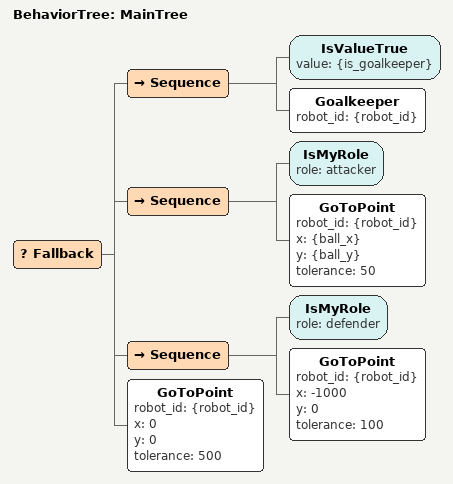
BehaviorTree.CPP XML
<root BTCPP_format="4">
    <BehaviorTree ID="MainTree">
        <Fallback>
            <!-- Lógica para o Goleiro (fixo ID 0) -->
            <Sequence>
                <IsValueTrue value="{is_goalkeeper}"/>
                <Goalkeeper robot_id="{robot_id}"/>
            </Sequence>

            <!-- Lógica Dinâmica baseada no Role Assignent -->
            <Sequence>
                <IsMyRole role="attacker"/>
                <!-- Atacante: Segue a bola reativamente -->
                <GoToPoint robot_id="{robot_id}" x="{ball_x}" y="{ball_y}" tolerance="50"/>
            </Sequence>

            <Sequence>
                <IsMyRole role="defender"/>
                <!-- Defensor: Fica recuado mas ainda pronto para trocar de papel -->
                <GoToPoint robot_id="{robot_id}" x="-1000" y="0" tolerance="100"/>
            </Sequence>

            <!-- Fallback caso não tenha papel ou algo falhe -->
            <GoToPoint robot_id="{robot_id}" x="0" y="0" tolerance="500"/>
        </Fallback>
    </BehaviorTree>
</root>
